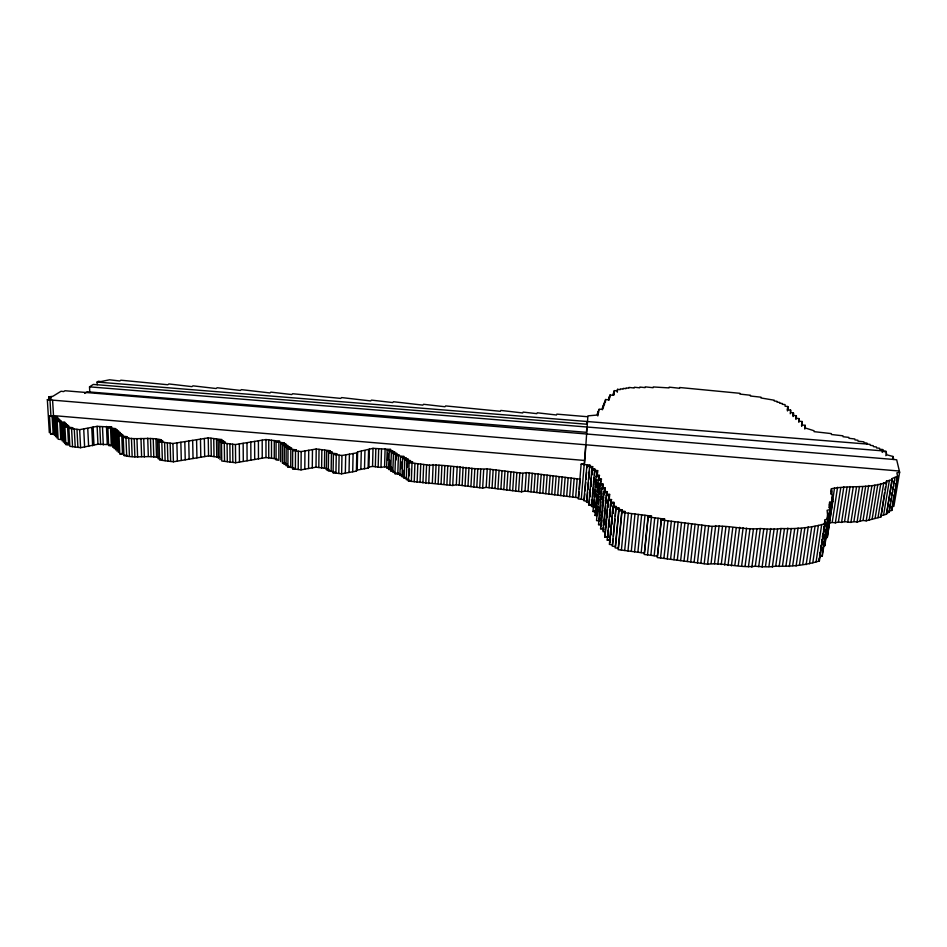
<?xml version="1.0" encoding="UTF-8"?>
<svg xmlns="http://www.w3.org/2000/svg" width="947" height="947" viewBox="0 0 947 947"><rect width="100%" height="100%" fill="white"/><g stroke="black" fill="none" stroke-linecap="round" stroke-linejoin="round"><path stroke-width="1.42" d="M274.263 458.573L274.275 440.568M277.033 458.928L265.989 457.543L235.625 462.752L221.764 461L221.515 442.829L235.448 444.557L265.965 439.55L279.827 441.255L276.074 441.87L276.05 459.911L278.82 460.266L278.856 442.213M280.62 461.603L280.667 443.527L284.42 442.9L276.074 441.87M285.225 463.308L282.431 462.965L282.478 444.841L286.243 444.214L280.667 443.527M287.048 464.669L284.254 464.314L284.313 446.167L288.077 445.528L282.478 444.841M284.313 446.167L289.924 446.854L286.148 447.493L286.077 465.687L288.882 466.042M293.534 467.759L287.924 467.06L287.995 448.831L291.783 448.191L286.148 447.493M290.729 467.416L290.812 449.174M327.26 468.587L316.002 467.179L301.039 469.854L292.576 468.789L292.682 450.523L296.458 449.872L287.995 448.831M295.393 469.144L295.511 450.867M298.21 469.499L298.341 451.222M301.039 469.854L301.17 451.577L316.215 448.996L330.361 450.736L326.632 451.376L326.372 469.617L329.189 469.972M304.792 469.179L304.958 450.926M308.544 468.516L308.722 450.275M312.273 467.842L312.474 449.636M316.002 467.179L316.215 448.996M318.808 467.522L319.032 449.34M321.625 467.877L321.862 449.683M324.442 468.232L324.691 450.038M326.632 451.376L332.314 452.074L328.585 452.725L328.301 471.002L333.971 471.713M331.142 471.357L331.426 453.08M389.702 460.147L389.442 468.493L386.613 468.149L387.169 450.062L390.768 449.423L373.023 448.333L357.623 451.885L357.208 470.079L356.38 471.109L341.63 473.82L333.095 472.742L333.391 454.442L337.12 453.779L328.585 452.725M335.936 473.109L336.244 454.785M338.777 473.464L339.109 455.14M341.63 473.82L341.962 455.495L356.794 452.879L357.623 451.885M345.335 473.145L345.691 454.844M349.029 472.458L349.407 454.181M352.71 471.784L353.101 453.53M356.38 471.109L356.794 452.879M360.854 469.404L361.292 451.245M364.5 468.741L364.95 450.594M357.208 470.079L368.123 468.067L368.596 449.955M368.123 468.067L368.928 467.06L369.389 448.973M368.928 467.06L372.538 466.398L373.023 448.333M375.343 466.741L375.841 448.677M378.161 467.096L378.67 449.032M372.538 466.398L380.978 467.439L381.511 449.375M380.978 467.439L384.565 466.788L385.109 448.736M387.595 460.195L387.808 453.246M387.169 450.062L392.851 450.76L389.253 451.399L388.684 469.523L391.513 469.866L391.596 467.084M393.597 471.251L390.756 470.896L391.336 452.737L394.946 452.098L389.253 451.399M391.336 452.737L397.042 453.435L393.431 454.087L392.839 472.281L395.68 472.636M400.64 474.376L394.935 473.666L395.526 455.436L399.149 454.785L393.431 454.087M396.106 460.029L396.284 454.43M397.787 474.021L398.403 455.791M402.949 470.162L402.759 475.785L399.894 475.418L400.522 457.152L404.144 456.49L395.526 455.436M400.83 468.765L401.078 461.757M400.522 457.152L406.275 457.863L402.653 458.514L402.013 476.826L404.89 477.181M407.021 478.602L404.144 478.235L404.795 459.887L408.429 459.224L402.653 458.514M404.795 459.887L410.584 460.609L406.95 461.272L406.287 479.656L409.175 480.022M407.435 467.309L407.695 460.254M579.138 492.085L578.664 497.802L525.029 491.091L521.56 491.813L486.178 487.374L482.65 488.084L456.3 484.781L452.737 485.491L408.441 481.076L409.116 462.657L412.75 461.994L406.95 461.272M409.329 475.773L409.589 468.706M411.329 481.443L412.016 463.024M414.23 481.81L414.928 463.379M417.13 482.177L417.84 463.734M420.03 482.532L420.764 464.101M422.93 482.899L423.676 464.456M425.83 483.266L426.6 464.823M428.742 483.633L429.524 465.178C448.689 464.314 468.067 469.665 487.243 468.919L522.803 473.287L526.295 472.589L580.215 479.206M432.341 482.923L433.134 464.504M435.241 483.29L436.058 464.859M438.153 483.657L438.982 465.214M441.065 484.024L441.906 465.581M443.977 484.391L444.841 465.936M446.889 484.757L447.765 466.303M449.813 485.124L450.701 466.658M452.737 485.491L453.637 467.025M456.3 484.781L457.212 466.338M459.212 485.148L460.147 466.705M462.136 485.515L463.083 467.06M465.06 485.882L466.019 467.427M467.984 486.249L468.966 467.782M470.919 486.616L471.914 468.149M473.843 486.983L474.849 468.516M476.779 487.35L477.797 468.872M479.715 487.717L480.756 469.238M482.65 488.084L483.704 469.605M486.178 487.374L487.243 468.919M489.114 487.741L490.191 469.274M492.049 488.107L493.15 469.641M494.985 488.474L496.098 470.008M497.933 488.853L499.057 470.363M500.88 489.22L502.017 470.73M503.828 489.587L504.988 471.097M506.775 489.954L507.947 471.452M509.723 490.333L510.918 471.819M584.169 464.87L585.767 444.841M891.091 507.059L893.861 506.337L899.65 472.21L896.679 459.816L893.719 459.473L893.021 456.478L886.771 454.797L886.12 451.849L883.137 451.506L882.711 449.565L879.739 449.233L879.538 448.262L876.579 447.931L876.377 446.972L873.418 446.629L873.229 445.67L870.281 445.339L870.104 444.392L867.156 444.06L866.979 443.113L864.055 442.77L863.877 441.835L858.029 441.172L857.875 440.237L854.963 439.905L854.81 438.97L848.997 438.319L848.855 437.396L843.067 436.733L842.937 435.809L831.407 434.507L831.3 433.596L814.089 431.654L814.018 430.743L805.341 427.985L805.175 425.333L802.358 425.014L802.145 421.51L799.351 421.202L799.221 418.61L796.439 418.302L796.32 415.745L793.55 415.437L793.444 412.916L790.698 412.608L790.615 410.11L787.88 409.802L787.797 406.523L785.087 406.227L785.051 404.606L782.352 404.31L782.34 403.505L779.641 403.209L779.641 402.404L776.954 402.108L776.954 401.303L774.267 401.019L774.267 400.214L760.962 397.965L760.986 397.184L750.391 396.024L750.426 395.242L739.879 394.094L739.938 393.313L679.745 387.512L679.579 388.27L669.209 387.145L669.02 387.903L653.264 386.956L653.051 387.714L645.274 386.861L645.049 387.619L639.864 387.051L639.627 387.808L634.443 387.24L634.194 388.01L629.009 387.43L628.761 388.199L626.156 387.915L625.896 388.672L623.304 388.388L623.031 389.158L620.439 388.874L620.167 389.643L617.562 389.347L617.006 390.898L614.39 390.614L612.673 395.301L610.034 395.017L608.258 399.812L605.595 399.516L601.854 409.412L599.131 409.104L596.835 415.07L587.898 415.863L584.583 463.462L581.15 464.148L578.262 498.915L584.275 499.673L584.773 493.872M512.682 490.7L513.89 472.186M515.63 491.067L516.861 472.553M518.589 491.434L519.832 472.92M521.56 491.813L522.803 473.287M525.029 491.091L526.295 472.589M527.988 491.457L529.266 472.955M530.947 491.824L532.25 473.322M533.907 492.203L535.221 473.689M536.878 492.57L538.204 474.056M539.849 492.949L541.199 474.411M542.82 493.316L544.182 474.778M545.792 493.683L547.165 475.145M548.775 494.062L550.16 475.512M551.746 494.429L553.155 475.879M554.729 494.808L556.149 476.258M557.712 495.174L559.156 476.625M560.695 495.553L562.151 476.992M563.69 495.932L565.158 477.359M566.673 496.299L568.164 477.726M569.668 496.678L571.171 478.093M572.663 497.057L574.178 478.46M575.658 497.424L577.197 478.839M579.375 489.22L580.085 480.638M586.891 427.002L586.442 432.329L87.219 391.774L84.65 393.419M587.01 424.292L587.235 421.522M581.269 499.294L584.192 464.515M581.15 464.148L590.277 465.249L586.844 465.948L583.885 500.797L586.903 501.176L587.649 492.464M585.021 490.972L585.755 482.283M586.004 479.383L586.619 472.127M586.986 467.782L587.235 464.882M586.844 465.948L592.94 466.682L589.508 467.38L586.524 502.301L589.543 502.679L589.164 503.816L589.543 499.448M587.898 489.552L588.525 482.295M588.774 479.383L589.519 470.671M592.337 499.495L591.828 505.343L588.785 504.952L591.804 469.901L595.249 469.191L592.183 468.824L591.686 474.66M589.792 496.524L590.419 489.232M590.679 486.32L591.425 477.572M590.052 496.855L590.431 492.499M590.928 486.675L591.437 480.851M591.934 475.027L592.562 467.747L589.508 467.38M597.581 415.378L597.829 412.49M597.782 415.958L598.161 411.637M598.563 412.809L598.812 409.944M591.804 469.901L597.948 470.647L594.503 471.357L591.449 506.479L594.491 506.87M592.585 496.571L593.355 487.812M593.603 484.888L594.243 477.584M594.491 474.66L594.882 470.268M596.196 507.391L595.699 513.061L596.065 511.889L592.988 511.498L596.089 476.116L599.569 475.382L596.468 475.015L597.581 471.724L594.503 471.357M593.627 507.391L594.266 500.028M594.527 497.092L595.178 489.729M595.438 486.782L596.077 479.431M593.876 507.71L594.266 503.295M594.775 497.424L595.166 493.008M595.675 487.137L596.196 481.254M596.586 476.85L596.835 473.914M595.923 487.492L596.184 484.556M596.823 477.217L597.214 472.813M602.552 409.743L602.801 406.89M597.32 474.66L597.581 471.724M603.18 408.074L603.428 405.233M603.488 407.246L603.736 404.405M604.423 404.771L604.671 401.942M597.012 515.689L594.941 515.417L598.078 479.833L601.582 479.099L598.457 478.709L599.202 476.495L596.089 476.116M595.45 512.824L597.072 494.346M597.32 491.505L598.078 482.97M605.334 402.463L605.595 399.516M596.693 501.721L597.072 497.459M597.569 491.789L598.078 486.107M598.575 480.437L598.824 477.596M597.817 492.073L598.066 489.232M598.824 480.745L599.202 476.495M599.202 493.624L600.102 483.597L603.251 483.988L599.723 484.734L596.539 520.601L598.622 520.862M597.297 515.097L598.066 506.503M598.315 503.65L598.954 496.488M597.545 515.334L598.054 509.616M598.563 503.899L598.942 499.614M599.451 493.896L599.96 488.178M600.22 485.326L600.469 482.461M599.7 494.18L599.948 491.327M600.457 485.622L600.836 481.336M608.885 400.332L609.146 397.397M609.181 399.527L609.442 396.604M609.773 397.929L610.034 395.017M601.854 520.483L601.321 526.272L601.7 525.04L598.551 524.638L601.771 488.569L605.322 487.812L602.138 487.421L602.884 485.124L599.723 484.734M599.179 520.542L600.86 501.815M601.108 498.939L601.759 491.742M599.427 520.767L599.936 515.014M600.457 509.273L600.836 504.952M601.357 499.211L601.866 493.458M602.256 489.149L602.517 486.273M599.664 520.992L599.925 518.127M601.594 499.471L601.854 496.607M602.493 489.433L602.884 485.124M603.653 527.479L603.381 530.391L603.748 529.148L600.587 528.746L603.843 492.464L607.418 491.694L604.222 491.292L603.961 494.192M601.085 526.058L603.701 497.092M602.245 516.151L602.765 510.374M603.286 504.585L603.677 500.253M604.198 494.464L604.588 490.132M604.435 494.736L604.955 488.972L601.771 488.569M613.561 395.065L613.822 392.165M613.845 394.283L614.106 391.383M613.999 394.946L614.39 390.614M605.891 502.762L606.684 494.038L609.904 494.441L606.317 495.222L603.014 531.646L605.145 531.918M603.914 524.579L605.63 505.674M604.15 524.792L604.671 518.992M605.204 513.179L605.595 508.823M606.127 503.023L606.53 498.667M606.79 495.766L607.051 492.866L603.843 492.464M617.29 392.236L617.562 389.347M608.495 531.658L607.95 537.529L604.731 537.103L608.092 500.407L611.703 499.614L608.447 499.199L607.785 506.527M607.512 509.462L605.097 535.836L605.476 534.57M606.139 527.254L606.542 522.874M607.074 517.015L607.477 512.635M608.01 506.775L608.412 502.395M608.246 507.024L608.507 504.112M608.909 499.732L609.181 496.808M609.146 499.992L609.537 495.624L606.317 495.222M612.247 516.068L609.726 543.105L610.46 540.512L607.216 540.086L610.614 503.236L614.236 502.431L610.981 502.028L610.566 506.444M607.725 537.34L608.4 529.977M608.672 527.041L609.347 519.678M609.619 516.742L610.294 509.379M608.897 527.242L609.442 521.371M609.844 516.967L610.389 511.096M610.791 506.692L611.336 500.809L608.092 500.407M612.508 513.215L613.171 506.1L616.45 506.515L612.804 507.332L609.371 544.407L612.626 544.833L613.159 539.127M610.093 541.802L610.353 538.961M610.756 534.7L611.277 529.018M611.679 524.756L612.212 519.074M612.733 513.392L613.135 509.131M610.981 534.842L611.241 532.001M612.034 523.502L612.307 520.661M612.958 513.57L613.23 510.741M613.62 506.491L613.881 503.65L610.614 503.236M612.804 507.332L619.397 508.172L615.751 508.989L612.271 546.147L615.538 546.573L619.054 509.415M613.431 536.274L615.029 519.157M615.301 516.304L616.106 507.746M615.751 508.989L622.357 509.829L618.699 510.658L615.183 547.887L618.462 548.313L622.013 511.072M618.699 510.658L625.328 511.498L621.67 512.327L618.107 549.639L644.493 553.107L648.34 515.701M621.398 550.077L624.996 512.753M624.689 550.503L628.323 513.167M627.979 550.941L631.649 513.594M631.282 551.367L634.975 514.008M634.573 551.805L638.314 514.434M637.876 552.243L641.652 514.86M641.19 552.669L644.99 515.275M621.67 512.327L651.678 516.127L648.056 516.979L644.197 554.445L657.49 556.197L661.48 518.672M647.523 554.883L651.406 517.393M650.838 555.321L654.756 517.82M654.164 555.759L658.118 518.246M648.056 516.979L664.853 519.098L661.231 519.962L657.23 557.546L707.575 564.187C723.33 562.459 739.56 568.093 755.292 566.259C762.146 566.756 769 567.312 775.723 566.164C790.437 566.661 805.021 565.501 819.368 560.932L825.003 523.691L824.671 519.867L827.938 519.015L827.122 510.303L830.341 509.498L829.619 502.265L832.78 501.472L831.43 488.723C849.767 485.065 868.553 488.936 886.688 482.189L886.463 481.088L892.311 479.656L892.062 478.578L897.614 476.081L896.856 472.884L899.65 472.21M660.556 557.996L664.593 520.388M663.906 558.434L667.978 520.814M667.244 558.872L671.352 521.241M670.583 559.31L674.738 521.667M673.933 559.748L678.123 522.105M677.283 560.198L681.509 522.531M680.644 560.636L684.894 522.957M683.994 561.074L688.291 523.383M687.356 561.524L691.689 523.821M690.718 561.962L695.086 524.247M694.08 562.4L698.484 524.685M697.454 562.849L701.893 525.112M700.827 563.287L705.302 525.549M704.201 563.737L708.711 525.976M707.575 564.187L712.132 526.414C728.065 524.827 744.425 530.225 760.346 528.533C767.259 529.03 774.173 529.586 780.979 528.509C795.8 529.03 810.502 527.988 825.003 523.691M711.102 563.24L715.683 525.538M714.476 563.69L719.093 525.964M717.85 564.128L722.514 526.402M721.235 564.578L725.923 526.828M724.621 565.028L729.356 527.266M728.006 565.466L732.777 527.692M731.392 565.915L736.198 528.13M734.884 564.968L739.714 527.254M738.269 565.418L743.135 527.68M741.655 565.868L746.567 528.118M745.052 566.306L750 528.556M748.45 566.756L753.433 528.982M751.847 567.206L756.878 529.42M755.292 566.259L760.346 528.533M758.701 566.708L763.779 528.971M762.098 567.146L767.224 529.409M765.519 566.211L770.68 528.521M787.395 409.447L787.797 406.523M787.419 410.276L787.809 407.34M787.454 410.962L787.833 408.157M768.917 566.649L774.113 528.959M790.26 413.756L790.615 410.11M793.053 415.733L793.444 412.916M793.089 416.573L793.479 413.744M772.326 567.099L777.558 529.385M795.918 418.586L796.32 415.745M795.954 419.438L796.356 416.597M775.723 566.164L780.979 528.509M798.818 421.462L799.221 418.61M798.854 422.326L799.256 419.474M779.132 566.602L784.424 528.935M801.541 425.819L802.145 421.51M801.849 426.138L802.204 422.386M782.518 565.667L787.833 528.059M804.761 428.222L805.175 425.333M804.82 429.109L805.234 426.209M785.915 566.105L791.266 528.497M789.313 566.555L794.711 528.923M792.686 565.619L798.096 528.047M796.084 566.057L801.541 528.485M799.434 565.122L804.914 527.597M802.76 564.199L808.276 526.733M806.157 564.637L811.697 527.159M809.484 563.702L815.047 526.283M812.786 562.778L818.374 525.419M816.077 561.855L821.7 524.555M819.593 555.38L820.031 552.527M820.682 548.254L821.108 545.401M821.546 542.536L821.972 539.683M822.398 536.831L822.836 533.978M823.488 529.693L823.914 526.84M824.352 523.987L824.778 521.134M819.262 559.582L824.884 522.413M831.004 491.552L831.43 488.723M827.157 518.08L827.583 515.251M829.181 505.142L829.619 502.265M830.91 494.109L831.561 489.859M822.541 550.503L822.967 547.674M823.405 544.845L823.831 542.004M824.257 539.174L824.908 534.925M825.334 532.084L825.772 529.255M826.198 526.425L826.624 523.584M827.276 519.335L827.702 516.506M829.075 507.781L829.738 503.449M831.241 493.837L831.679 490.996M822.434 553.249L825.879 530.533M826.317 527.692L827.82 517.76M829.418 507.545L829.856 504.656M820.149 556.599L822.316 555.996L827.938 519.015M825.239 539.021L825.677 536.109M827.228 525.94L827.666 523.04M828.104 520.128L828.554 517.228M828.992 514.328L829.43 511.416M824.683 544.655L830.211 508.279M830.341 509.498L824.79 545.934L824.47 542.098M831.845 499.625L832.283 496.773M831.975 500.797L832.401 497.933M828.152 527.799L828.589 524.934M829.027 522.057L829.465 519.193M831.004 509.155L831.442 506.278M831.868 503.413L832.531 499.105M834.52 487.977L827.287 537.47L825.192 538.026M827.287 537.47L832.78 501.472M829.146 523.218L832.188 522.424L837.586 487.243M832.188 522.424L835.361 522.815L840.782 487.622M835.361 522.815L838.391 522.022L843.836 486.876M838.391 522.022L841.552 522.413L847.032 487.267M841.552 522.413L844.57 521.619L850.075 486.521M847.731 522.01L853.271 486.9M844.57 521.619L850.903 522.401L856.467 487.291M850.903 522.401L853.898 521.619L859.485 486.545M853.898 521.619L857.071 522.01L862.681 486.924M860.054 521.217L865.688 486.19M857.071 522.01L863.037 520.436L868.683 485.456M863.037 520.436L866.185 520.826L871.879 485.835M869.157 520.033L874.862 485.101M882.237 452.429L882.711 449.565M872.104 519.252L877.833 484.367M875.052 518.471L880.793 483.633M885.859 455.708L886.333 452.832M877.987 517.689L883.752 482.911M866.185 520.826L880.911 516.92L884.534 492.653M885.019 489.765L885.504 486.865M885.978 483.976L886.463 481.088M880.911 516.92L886.688 482.189M892.536 459.366L893.021 456.478M883.61 514.99L889.387 480.378M880.698 515.76L886.51 514.233L892.062 478.578M886.51 514.233L892.311 479.656M886.274 513.085L889.162 512.327L890.133 504.017M890.618 501.152L891.103 498.288M891.589 495.423L892.062 492.547M892.548 489.682L893.033 486.817M893.518 483.953L894.004 481.088M889.162 512.327L894.974 477.856M893.98 495.009L891.802 510.433L888.925 511.191M894.465 492.156L894.951 489.303M895.424 486.438L895.909 483.586M896.395 480.721L896.88 477.868M891.802 510.433L897.614 476.081M613.171 506.1L613.881 503.65M610.981 502.028L611.336 500.809M608.447 499.199L609.537 495.624M606.684 494.038L607.051 492.866M604.222 491.292L604.955 488.972M600.102 483.597L601.215 480.212L598.078 479.833M592.183 468.824L592.562 467.747M67.58 427.05L68.575 445.031L65.899 444.688L64.905 426.718L72.955 427.724L68.894 428.316L69.865 446.333L80.59 447.694L97.955 444.238L109.935 444.64M68.894 428.316L79.655 429.654L97.115 426.339L111.841 427.073L107.863 427.665L108.645 445.587L111.32 445.93L110.55 427.997M89.776 392.082L89.515 386.85L93.315 384.435L587.069 424.244M97.21 384.778L97.079 382.055L98.322 381.262L100.856 381.558L109.592 379.794L119.701 380.978L120.896 380.197L167.785 384.742L168.897 383.949L191.921 386.636L192.999 385.843L216.129 388.53L217.159 387.737L240.396 390.436L241.378 389.631L269.942 392.946L270.878 392.129L291.747 394.556L292.647 393.739L340.778 398.403L341.583 397.574L370.703 400.936L371.449 400.108L392.733 402.57L393.443 401.729L422.859 405.127L423.522 404.286L445.019 406.76L445.635 405.92L500.347 411.294L500.856 410.442L522.685 412.951L523.158 412.087L536.831 413.661L537.28 412.797L556.469 414.999L556.883 414.135L587.542 416.727M607.216 540.086L609.619 539.518M604.731 537.103L607.122 536.535M600.587 528.746L602.943 528.189M598.551 524.638L600.895 524.093M594.941 515.417L597.249 514.896M592.988 511.498L595.296 510.989M588.785 504.952L591.058 504.455M408.441 481.076L410.856 480.614M404.144 478.235L406.547 477.773M394.935 473.666L398.533 472.991M399.894 475.418L402.297 474.968M390.756 470.896L393.147 470.446M333.095 472.742L335.569 472.293M326.372 469.617L328.834 469.167M292.576 468.789L295.085 468.339M287.924 467.06L290.433 466.611M282.431 462.965L284.929 462.527M284.254 464.314L286.752 463.876M160.824 459.023L158.066 458.679L157.51 440.462L163.038 441.148L159.049 441.776L159.605 460.029L173.408 461.793L208.541 455.933L219.515 457.306M121.784 436.011L122.518 454.158L119.796 453.814L119.05 435.667L127.253 436.697L123.228 437.313L123.962 455.495C135.776 458.691 147.472 455.01 159.285 457.673M123.962 455.495L126.626 455.069M218.426 458.301L218.165 440.201L222.024 439.586L208.233 437.881L172.922 443.516L159.049 441.776M220.095 459.65L219.834 441.515L223.705 440.888L218.165 440.201M221.515 442.829L225.386 442.202L219.834 441.515M119.796 453.814L122.459 453.388M157.51 440.462L161.487 439.834C148.703 436.709 136.013 440.438 123.228 437.313M63.331 442.107L62.324 424.209L67.663 424.872L63.615 425.463L64.609 443.397L67.296 442.983M119.05 435.667L123.074 435.052L117.617 434.377L118.363 452.488M115.534 449.849L114.765 431.808L118.766 431.205L113.356 430.53L114.125 448.535M116.943 451.163L116.185 433.087L120.198 432.483L114.765 431.808M117.617 434.377L121.63 433.762L116.185 433.087M115.404 447.564L112.717 447.233L111.947 429.263L115.936 428.671L107.863 427.665M113.356 430.53L117.345 429.938L111.947 429.263M584.453 460.455L53.506 415.615L49.493 416.171L50.546 433.856L53.198 433.466M64.905 426.718L68.965 426.126L63.615 425.463M62.064 440.829L61.046 422.966L65.083 422.386L57.128 421.403L58.146 439.219L60.786 439.55L59.779 421.723M62.324 424.209L66.373 423.629L61.046 422.966M54.393 435.431L53.363 417.71L57.376 417.142L49.493 416.171M55.636 436.697L54.606 418.941L58.631 418.361L53.363 417.71M56.891 437.952L55.861 420.16L59.886 419.592L54.606 418.941M57.128 421.403L61.153 420.823L55.861 420.16M49.066 399.634L48.901 396.817L52.89 396.284L61.046 391.253L63.627 391.573L64.964 390.744L893.719 459.473M49.315 432.613L47.35 399.693L51.363 399.149L48.747 398.829L51.517 397.124L48.901 396.817M97.079 382.055L867.156 444.06M89.515 386.85L885.954 451.139M47.35 399.693L899.366 471.026M409.116 462.657L429.524 465.178M333.391 454.442L341.962 455.495M292.682 450.523L301.17 451.577M384.565 466.788L387.382 467.131M50.546 433.856L53.162 434.188L52.121 416.502M64.609 443.397L67.273 443.741M661.231 519.962L712.132 526.414M822.209 554.67L822.316 555.996M819.167 558.233L819.368 560.932M49.978 400.013L50.913 415.757M52.606 400.321L53.506 415.615M71.581 428.648L72.552 446.664M76.967 429.322L77.903 447.351M74.268 428.991L75.227 447.008M83.715 429.062L84.626 447.067M79.655 429.654L80.59 447.694M87.751 428.458L88.639 446.439M93.114 426.931L93.966 444.865M91.776 427.866L92.652 445.812M102.489 427.002L103.294 444.912M99.802 426.671L100.631 444.581M97.115 426.339L97.955 444.238M106.466 426.41L107.26 444.297M128.721 437.999L129.419 456.194M125.975 437.656L126.685 455.838M134.214 438.686L134.888 456.892M131.467 438.343L132.154 456.537M140.973 438.402L141.612 456.584M136.96 439.029L137.623 457.235M143.719 438.745L144.358 456.939M153.225 438.804L153.805 456.987M150.466 438.461L151.07 456.632M147.72 438.13L148.324 456.288M155.971 439.148L156.539 457.33M164.589 442.474L165.121 460.739M161.819 442.131L162.363 460.384M170.14 443.16L170.638 461.438M167.359 442.817L167.879 461.082M176.888 442.876L177.361 461.13M172.922 443.516L173.408 461.793M184.807 441.622L185.233 459.816M180.853 442.249L181.303 460.467M188.737 440.994L189.151 459.165M196.574 439.739L196.94 457.863M192.667 440.367L193.046 458.514M200.468 439.124L200.823 457.212M208.233 437.881L208.541 455.933M204.351 438.497L204.682 456.572M213.738 438.568L214.022 456.62M210.98 438.224L211.288 456.276M216.496 438.899L216.768 456.963M227.079 443.516L227.304 461.698M224.297 443.172L224.534 461.343M232.654 444.214L232.855 462.396M229.872 443.859L230.074 462.053M239.307 443.918L239.473 462.089M235.448 444.557L235.625 462.752M246.978 442.663L247.108 460.787M243.154 443.291L243.296 461.438M250.801 442.036L250.908 460.135M258.401 440.793L258.472 458.833M254.613 441.409L254.696 459.484M262.189 440.166L262.236 458.182M271.505 440.237L271.505 458.23M268.735 439.893L268.747 457.886M265.965 439.55L265.989 457.543"/></g></svg>
